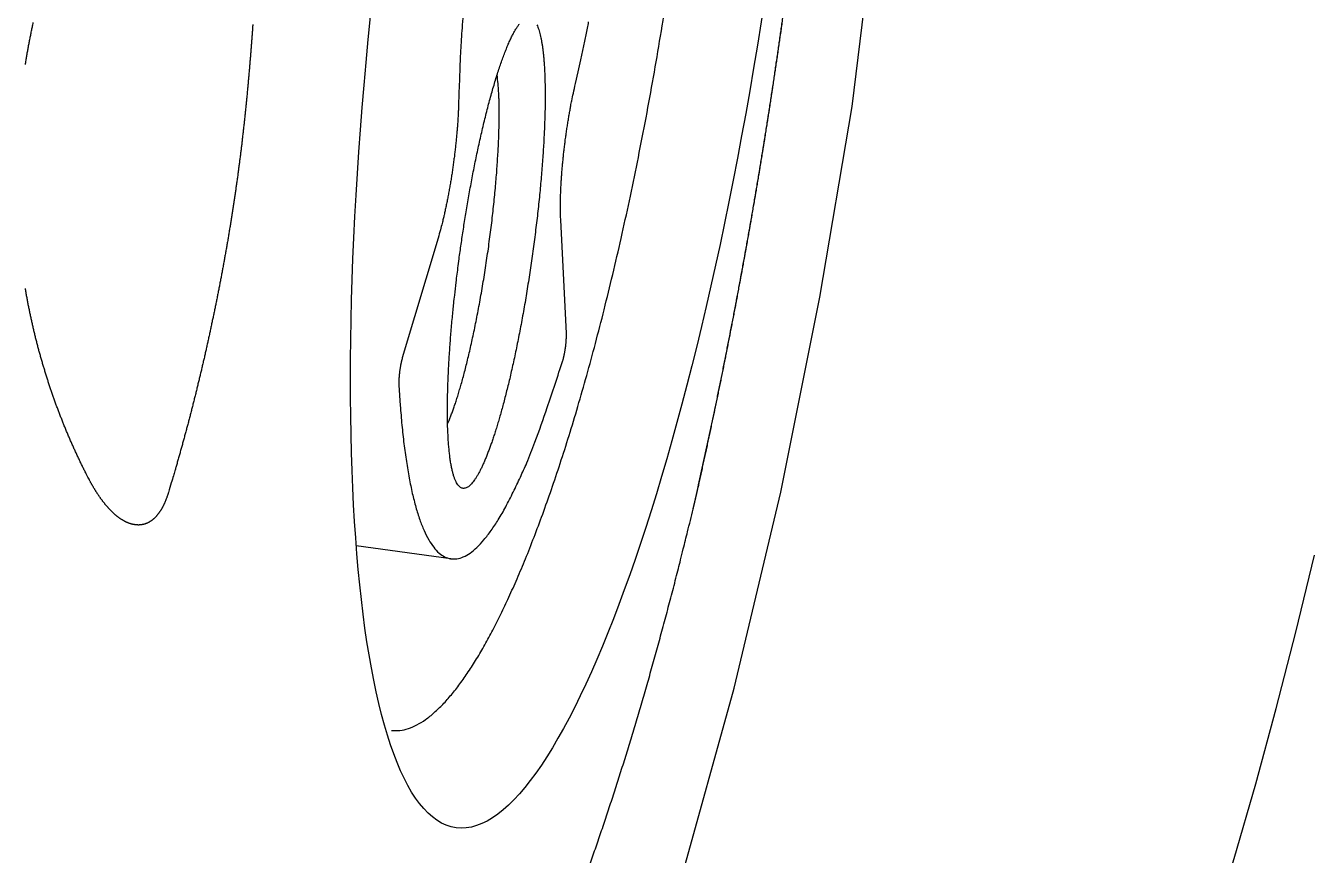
# Model space of a CAD drawing. Extents: x 528 to 612, y 649 to 778.
# Drawn here: x 536.046 to 538.047, y 697.498 to 698.791 of the extents above; entities that cross this region are included whole.
import ezdxf

# ---------------------------------------------------------------- set-up
doc = ezdxf.new("R2010")
doc.units = 0
doc.header["$MEASUREMENT"] = 0
doc.layers.add('1', color=4, linetype='Continuous')
doc.layers.add('204', color=7, linetype='Continuous')

# ---------------------------------------------------------------- blocks, each defined once
blk = doc.blocks.new('*U11')
at = {"layer": '204', "color": 2, "linetype": 'Continuous'}
blk.add_circle((0, 0), 1, dxfattribs=at)
blk = doc.blocks.new('5S55RR1')
at = {"layer": '1', "color": 3, "linetype": 'Continuous'}
for p, q in [((-72.7592, 94.1304), (-72.7592, 94.2793)), ((-72.2664, 94.2177), (-72.4592, 94.2478)), ((-72.3867, 93.9994), (-72.2123, 94.0321))]:
    blk.add_line(p, q, dxfattribs=at)
for points in [[(-72.7097, 94.7083), (-72.7045, 94.7119, -0.001559), (-72.6993, 94.7155, -0.00156), (-72.6941, 94.719, -0.00156), (-72.6888, 94.7225, -0.001558), (-72.6835, 94.726, -0.001557), (-72.6783, 94.7294, -0.001555), (-72.6729, 94.7328, -0.001554), (-72.6676, 94.7362, -0.001552), (-72.6623, 94.7395, -0.00155), (-72.6569, 94.7428, -0.001548), (-72.6515, 94.7461, -0.001548), (-72.6461, 94.7493, -0.001551), (-72.6406, 94.7525, -0.001553), (-72.6351, 94.7557, -0.001556), (-72.6297, 94.7588, -0.001559), (-72.6242, 94.7619, -0.001562), (-72.6186, 94.765, -0.001564), (-72.6131, 94.768, -0.001567), (-72.6075, 94.771, -0.001569), (-72.6019, 94.774, -0.001573), (-72.5963, 94.7769, -0.001573), (-72.5907, 94.7798, -0.00157), (-72.585, 94.7827, -0.001568), (-72.5793, 94.7855, -0.001566), (-72.5736, 94.7883, -0.001563), (-72.5679, 94.791, -0.001561), (-72.5622, 94.7938, -0.001559), (-72.5564, 94.7964, -0.001557), (-72.5506, 94.7991, -0.001555), (-72.5448, 94.8017, -0.001553), (-72.539, 94.8043, -0.001551), (-72.5332, 94.8069, -0.001549), (-72.5273, 94.8094, -0.001547), (-72.5215, 94.8119, -0.001545), (-72.5156, 94.8143, -0.001543), (-72.5097, 94.8167, -0.001541), (-72.5038, 94.8191, -0.001539), (-72.4978, 94.8214, -0.001538), (-72.4919, 94.8237, -0.001536), (-72.4859, 94.826, -0.001534), (-72.4799, 94.8282, -0.001533), (-72.4739, 94.8304, -0.001532), (-72.4679, 94.8326, -0.001531), (-72.4618, 94.8347, -0.00153), (-72.4558, 94.8368, -0.001529), (-72.4497, 94.8388, -0.001528), (-72.4436, 94.8408, -0.001528), (-72.4375, 94.8428, -0.001527), (-72.4314, 94.8448, -0.001527)], [(-72.0852, 94.892, -0.001312), (-72.0786, 94.8918, -0.001292), (-72.0719, 94.8916, -0.001274), (-72.0653, 94.8913, -0.001255), (-72.0587, 94.891, -0.001238), (-72.052, 94.8907, -0.001219), (-72.0454, 94.8903, -0.001202), (-72.0387, 94.8899, -0.001183), (-72.0321, 94.8895, -0.001166), (-72.0254, 94.889, -0.001147), (-72.0188, 94.8885, -0.001131)], [(-72.716, 94.5808), (-72.7175, 94.581, -0.002598), (-72.719, 94.5813, -0.002643), (-72.7205, 94.5815, -0.00267), (-72.722, 94.5818, -0.002674), (-72.7235, 94.5821, -0.002687), (-72.7249, 94.5824, -0.002701), (-72.7264, 94.5828, -0.00271), (-72.7278, 94.5831, -0.002706), (-72.7292, 94.5835, -0.002739), (-72.7306, 94.5838, -0.002811), (-72.732, 94.5842, -0.0029), (-72.7334, 94.5846, -0.003019), (-72.7348, 94.585, -0.003131), (-72.7361, 94.5855, -0.003251), (-72.7375, 94.5859, -0.003369), (-72.7388, 94.5864, -0.003501), (-72.7401, 94.5868, -0.003629), (-72.7414, 94.5873, -0.003766), (-72.7427, 94.5878, -0.003888), (-72.7439, 94.5884, -0.004005), (-72.7451, 94.5889, -0.004123), (-72.7464, 94.5894, -0.004252), (-72.7476, 94.59, -0.004382), (-72.7487, 94.5906, -0.004521), (-72.7499, 94.5912, -0.004661), (-72.751, 94.5918, -0.004811), (-72.7521, 94.5925, -0.004962), (-72.7532, 94.5931, -0.005123), (-72.7543, 94.5938, -0.005285), (-72.7554, 94.5945, -0.005458), (-72.7564, 94.5952, -0.005633), (-72.7574, 94.5959, -0.00582), (-72.7583, 94.5966, -0.006004), (-72.7593, 94.5974, -0.006198), (-72.7602, 94.5982, -0.006397), (-72.7611, 94.599, -0.006614), (-72.762, 94.5998, -0.006794), (-72.7628, 94.6006, -0.006945), (-72.7636, 94.6014, -0.007063), (-72.7644, 94.6023, -0.007142), (-72.7651, 94.6032, -0.007233), (-72.7658, 94.6041, -0.007328), (-72.7665, 94.605, -0.007424), (-72.7671, 94.6059, -0.007514), (-72.7678, 94.6068, -0.007607), (-72.7683, 94.6078, -0.007696), (-72.7689, 94.6087, -0.007785), (-72.7694, 94.6097, -0.00787), (-72.7699, 94.6107, -0.007952), (-72.7704, 94.6117, -0.008033), (-72.7708, 94.6127, -0.008105), (-72.7712, 94.6137, -0.008175), (-72.7715, 94.6148, -0.008239), (-72.7718, 94.6158, -0.008306), (-72.7721, 94.6169, -0.008285), (-72.7724, 94.6179, -0.008169), (-72.7726, 94.619, -0.008048), (-72.7728, 94.6201, -0.007901), (-72.7729, 94.6212, -0.007762), (-72.773, 94.6223, -0.00761), (-72.7731, 94.6234, -0.007463), (-72.7732, 94.6245, -0.007306), (-72.7732, 94.6256, -0.007156), (-72.7731, 94.6267, -0.006998), (-72.7731, 94.6279, -0.006848), (-72.773, 94.629, -0.006693), (-72.7729, 94.6301, -0.006546), (-72.7728, 94.6313, -0.006396), (-72.7726, 94.6324, -0.006256), (-72.7724, 94.6336, -0.006117), (-72.7722, 94.6347, -0.005975), (-72.7719, 94.6359, -0.005816), (-72.7716, 94.637, -0.005659), (-72.7713, 94.6382, -0.005489), (-72.771, 94.6393, -0.005332), (-72.7706, 94.6405, -0.005172), (-72.7702, 94.6416, -0.005023), (-72.7698, 94.6428, -0.004871), (-72.7693, 94.6439, -0.00473), (-72.7689, 94.6451, -0.004587), (-72.7684, 94.6462, -0.004455), (-72.7678, 94.6474, -0.004321), (-72.7673, 94.6486, -0.004198), (-72.7667, 94.6497, -0.004074), (-72.7661, 94.6508, -0.003959), (-72.7655, 94.652, -0.003844), (-72.7649, 94.6531, -0.003738), (-72.7642, 94.6543, -0.003631), (-72.7636, 94.6554, -0.003536), (-72.7629, 94.6566, -0.003441), (-72.7622, 94.6577, -0.003354), (-72.7614, 94.6588, -0.003264), (-72.7607, 94.6599, -0.00318), (-72.7599, 94.6611, -0.003095), (-72.7591, 94.6622, -0.003017), (-72.7583, 94.6633, -0.002936), (-72.7575, 94.6644, -0.002862), (-72.7566, 94.6655, -0.002786), (-72.7558, 94.6666, -0.002716), (-72.7549, 94.6677, -0.002645), (-72.754, 94.6688, -0.002579), (-72.7531, 94.6699, -0.002512), (-72.7522, 94.671, -0.00245), (-72.7513, 94.6721, -0.002386), (-72.7503, 94.6732, -0.002334), (-72.7493, 94.6743, -0.002285), (-72.7484, 94.6754, -0.00224), (-72.7474, 94.6764, -0.002195), (-72.7464, 94.6775, -0.002153), (-72.7453, 94.6786, -0.00211), (-72.7443, 94.6796, -0.00207), (-72.7433, 94.6807, -0.002029), (-72.7422, 94.6817, -0.001991), (-72.7411, 94.6828, -0.001951), (-72.7401, 94.6838, -0.001915), (-72.739, 94.6848, -0.001878), (-72.7379, 94.6859, -0.001843), (-72.7367, 94.6869, -0.001808), (-72.7356, 94.6879, -0.001775), (-72.7345, 94.6889, -0.001742), (-72.7333, 94.69, -0.00171), (-72.7322, 94.691, -0.001678), (-72.731, 94.692, -0.001648), (-72.7298, 94.693, -0.001616), (-72.7286, 94.694, -0.00158), (-72.7274, 94.695, -0.001536), (-72.7262, 94.6959, -0.001517), (-72.725, 94.6969, -0.001513), (-72.7237, 94.6979, -0.00144), (-72.7225, 94.6989, -0.001313), (-72.7213, 94.6998, -0.001424), (-72.72, 94.7008, -0.001678), (-72.7187, 94.7018, -0.00126), (-72.7175, 94.7027, -0.000418), (-72.7164, 94.7036, -0.001801), (-72.7149, 94.7046, -0.003104), (-72.7126, 94.7062, -0.001506), (-72.7097, 94.7083, -0.000793)], [(-71.9753, 94.549, -0.000339), (-71.9821, 94.5485, -0.000351), (-71.9888, 94.5481, -0.000359), (-71.9956, 94.5477, -0.000364), (-72.0023, 94.5473, -0.000369), (-72.009, 94.5469, -0.000375), (-72.0158, 94.5465, -0.00038), (-72.0225, 94.5461, -0.000386), (-72.0293, 94.5458, -0.000392), (-72.036, 94.5454, -0.000398), (-72.0428, 94.5451, -0.000404), (-72.0496, 94.5447, -0.000412), (-72.0563, 94.5444, -0.000419), (-72.0631, 94.5441, -0.000427), (-72.0698, 94.5438, -0.000434), (-72.0766, 94.5435, -0.000442), (-72.0834, 94.5432, -0.000449), (-72.0901, 94.543, -0.000457), (-72.0969, 94.5427, -0.000464), (-72.1037, 94.5425, -0.000472), (-72.1104, 94.5422, -0.000479), (-72.1172, 94.542, -0.000487), (-72.124, 94.5418, -0.000493), (-72.1307, 94.5416, -0.000501), (-72.1375, 94.5415, -0.000508), (-72.1443, 94.5413, -0.000516), (-72.1511, 94.5412, -0.000522), (-72.1579, 94.541, -0.00053), (-72.1647, 94.5409, -0.000536), (-72.1714, 94.5408, -0.000544), (-72.1782, 94.5407, -0.00055), (-72.185, 94.5407, -0.000558), (-72.1918, 94.5406, -0.000564), (-72.1986, 94.5406, -0.000571), (-72.2054, 94.5406, -0.000578), (-72.2122, 94.5405, -0.000585), (-72.219, 94.5406, -0.000588), (-72.2259, 94.5406, -0.000585), (-72.2327, 94.5406, -0.000582), (-72.2395, 94.5407, -0.000578), (-72.2463, 94.5407, -0.000574), (-72.2531, 94.5408, -0.00057), (-72.26, 94.5409, -0.000567), (-72.2668, 94.5411, -0.000563), (-72.2736, 94.5412, -0.00056), (-72.2805, 94.5413, -0.000556), (-72.2873, 94.5415, -0.000553), (-72.2942, 94.5417, -0.00055), (-72.301, 94.5419, -0.000546), (-72.3078, 94.5421, -0.000543), (-72.3147, 94.5423, -0.00054), (-72.3215, 94.5426, -0.000536), (-72.3284, 94.5428, -0.000533), (-72.3352, 94.5431, -0.000529), (-72.3421, 94.5434, -0.000527), (-72.349, 94.5437, -0.000524), (-72.3558, 94.544, -0.000523), (-72.3627, 94.5443, -0.000521), (-72.3695, 94.5446, -0.00052), (-72.3764, 94.545, -0.000518), (-72.3833, 94.5454, -0.000517), (-72.3901, 94.5458, -0.000515), (-72.397, 94.5462, -0.000514), (-72.4038, 94.5466, -0.000512), (-72.4107, 94.547, -0.000511), (-72.4176, 94.5474, -0.00051), (-72.4244, 94.5479, -0.000509), (-72.4313, 94.5484, -0.000508), (-72.4381, 94.5489, -0.000506), (-72.445, 94.5494, -0.000505), (-72.4518, 94.5499, -0.000504), (-72.4587, 94.5504, -0.000503), (-72.4655, 94.5509, -0.000502), (-72.4724, 94.5515, -0.000503), (-72.4792, 94.5521, -0.000504), (-72.4861, 94.5526, -0.000506), (-72.4929, 94.5532, -0.000508), (-72.4998, 94.5538, -0.00051), (-72.5066, 94.5545, -0.000512), (-72.5134, 94.5551, -0.000514), (-72.5202, 94.5557, -0.000516), (-72.5271, 94.5564, -0.000519), (-72.5339, 94.5571, -0.000521), (-72.5407, 94.5578, -0.000523), (-72.5475, 94.5585, -0.000526), (-72.5543, 94.5592, -0.000528), (-72.5611, 94.5599, -0.000531), (-72.5679, 94.5607, -0.000533), (-72.5747, 94.5615, -0.000536), (-72.5815, 94.5622, -0.000539), (-72.5883, 94.563, -0.000541), (-72.595, 94.5638, -0.000543), (-72.6018, 94.5646, -0.000544), (-72.6086, 94.5655, -0.000545), (-72.6153, 94.5663, -0.000544), (-72.6221, 94.5672, -0.00054), (-72.6288, 94.5681, -0.000545), (-72.6356, 94.569, -0.000556), (-72.6423, 94.5699, -0.00054), (-72.649, 94.5708, -0.000504), (-72.6557, 94.5717, -0.000556), (-72.6625, 94.5727, -0.000662), (-72.6694, 94.5737, -0.000503), (-72.6759, 94.5746, -0.000174), (-72.6817, 94.5755, -0.000708), (-72.6893, 94.5766, -0.001216), (-72.7008, 94.5784, -0.000595), (-72.716, 94.5808, -0.000316)], [(-72.5017, 94.2474), (-72.533, 94.241, 0.005021), (-72.5629, 94.2343, 0.005351), (-72.5913, 94.2272, 0.005968), (-72.6182, 94.2197, 0.007088), (-72.6432, 94.2119, 0.00844), (-72.6662, 94.2038, 0.010095), (-72.687, 94.1954, 0.012359), (-72.7054, 94.1868, 0.01547), (-72.7213, 94.1778, 0.019916), (-72.7346, 94.1687, 0.026116), (-72.7451, 94.1594, 0.035293), (-72.7528, 94.15, 0.047662), (-72.7575, 94.1405, 0.063257), (-72.7592, 94.1309, 0.075768), (-72.7579, 94.1212, 0.076656), (-72.7536, 94.1117, 0.065194), (-72.7463, 94.1021, 0.049959), (-72.7361, 94.0927, 0.037538), (-72.7228, 94.0834, 0.026966), (-72.7071, 94.0743, 0.019571), (-72.6888, 94.0654, 0.016547), (-72.6675, 94.0567, 0.015012), (-72.643, 94.0482, 0.009447), (-72.6185, 94.0403, 0.003634), (-72.5951, 94.0333, 0.009999), (-72.5614, 94.0252, 0.012892), (-72.5053, 94.0136, 0.005392), (-72.4293, 93.9992, 0.002717)], [(-72.4592, 94.2478), (-72.4603, 94.2479, 0.00378), (-72.4614, 94.2481, 0.003316), (-72.4627, 94.2482, 0.003044), (-72.4639, 94.2484, 0.002984), (-72.4653, 94.2485, 0.002865), (-72.4667, 94.2486, 0.002755), (-72.4681, 94.2487, 0.002647), (-72.4696, 94.2488, 0.002584), (-72.4712, 94.2489, 0.002513), (-72.4728, 94.249, 0.002469), (-72.4744, 94.249, 0.002423), (-72.476, 94.2491, 0.0024), (-72.4777, 94.2491, 0.002381), (-72.4793, 94.2491, 0.00238), (-72.481, 94.2491, 0.00238), (-72.4827, 94.2491, 0.002384), (-72.4843, 94.249, 0.002427), (-72.4859, 94.249, 0.002502), (-72.4875, 94.2489, 0.002502), (-72.4891, 94.2488, 0.002422), (-72.4906, 94.2487, 0.0027), (-72.4921, 94.2486, 0.003249), (-72.4936, 94.2485, 0.002711), (-72.4949, 94.2484, 0.001231), (-72.4961, 94.2483, 0.003812), (-72.4974, 94.2481, 0.007218), (-72.4993, 94.2478, 0.004235), (-72.5017, 94.2474, 0.002507)], [(-71.9167, 94.2262, 0.001623), (-71.9367, 94.225, 0.000645), (-71.9547, 94.2238, 0.002277), (-71.9767, 94.222, 0.004099), (-72.009, 94.2189, 0.002179), (-72.0505, 94.2148, 0.001213)], [(-72.0505, 94.2148), (-72.0566, 94.2141, -0.002618), (-72.063, 94.2135, -0.002399), (-72.0695, 94.2129, -0.002265), (-72.0763, 94.2123, -0.002241), (-72.0833, 94.2118, -0.002186), (-72.0905, 94.2114, -0.002132), (-72.0979, 94.211, -0.002078), (-72.1055, 94.2106, -0.002048), (-72.1132, 94.2103, -0.002014), (-72.121, 94.2101, -0.001994), (-72.1289, 94.2099, -0.001972), (-72.1369, 94.2098, -0.001962), (-72.1449, 94.2098, -0.001956), (-72.153, 94.2098, -0.00196), (-72.1611, 94.2098, -0.001962), (-72.1691, 94.21, -0.001964), (-72.1771, 94.2102, -0.001997), (-72.185, 94.2105, -0.002055), (-72.1928, 94.2108, -0.002041), (-72.2005, 94.2112, -0.001957), (-72.208, 94.2116, -0.002176), (-72.2154, 94.2121, -0.002613), (-72.2228, 94.2127, -0.002124), (-72.2296, 94.2132, -0.000898), (-72.2356, 94.2138, -0.002985), (-72.2429, 94.2146, -0.005506), (-72.2532, 94.2159, -0.003061), (-72.2664, 94.2177, -0.00175)], [(-73.0371, 94.1861), (-73.0351, 94.1731, 0.050618), (-73.0303, 94.1604, 0.048388), (-73.0229, 94.148, 0.041226), (-73.0129, 94.1358, 0.032888), (-73.0004, 94.1239, 0.02632), (-72.9858, 94.1123, 0.02131), (-72.9691, 94.1011, 0.017392), (-72.9506, 94.0902, 0.014334), (-72.9302, 94.0797, 0.011977), (-72.9083, 94.0696, 0.010123), (-72.885, 94.06, 0.008713), (-72.8604, 94.0506, 0.007466), (-72.8343, 94.0416, 0.006727), (-72.8064, 94.0328, 0.006149), (-72.7761, 94.0239, 0.00551), (-72.7435, 94.0151, 0.005219), (-72.7084, 94.0065, 0.00487), (-72.671, 93.998, 0.004561), (-72.6311, 93.9897, 0.004249), (-72.5889, 93.9816, 0.004038), (-72.5441, 93.9738, 0.003806), (-72.4971, 93.9663, 0.003635), (-72.4476, 93.9592, 0.003451), (-72.396, 93.9524, 0.003321), (-72.3421, 93.9461, 0.003179), (-72.2862, 93.9402, 0.00308), (-72.2283, 93.9348, 0.002972), (-72.1687, 93.93, 0.002898), (-72.1074, 93.9258, 0.002819), (-72.0447, 93.9221, 0.002766), (-71.9807, 93.9191, 0.002712), (-71.9158, 93.9168, 0.002679), (-71.8501, 93.9151, 0.002648)], [(-72.3052, 94.1808), (-72.2941, 94.1809, -0.00124), (-72.2827, 94.1809, -0.00117), (-72.2711, 94.1808, -0.001153), (-72.2593, 94.1807, -0.001199), (-72.2473, 94.1805, -0.001224), (-72.2352, 94.1803, -0.001247), (-72.2229, 94.1799, -0.001268), (-72.2105, 94.1796, -0.001304), (-72.198, 94.1791, -0.001334), (-72.1854, 94.1786, -0.001377), (-72.1727, 94.178, -0.001413), (-72.1601, 94.1774, -0.001459), (-72.1473, 94.1766, -0.001513), (-72.1347, 94.1758, -0.001589), (-72.122, 94.1749, -0.00167), (-72.1095, 94.1739, -0.001772), (-72.097, 94.1728, -0.001859), (-72.0847, 94.1717, -0.001946), (-72.0726, 94.1705, -0.002044), (-72.0606, 94.1692, -0.002162), (-72.0489, 94.1678, -0.002292), (-72.0375, 94.1663, -0.00244), (-72.0264, 94.1648, -0.00261), (-72.0156, 94.1631, -0.002804), (-72.0052, 94.1615, -0.003027), (-71.9952, 94.1597, -0.003273), (-71.9856, 94.1579, -0.003588), (-71.9765, 94.156, -0.003978), (-71.9678, 94.1541, -0.004495), (-71.9597, 94.1521, -0.005169), (-71.9521, 94.1501, -0.005927), (-71.945, 94.148, -0.006707), (-71.9386, 94.1459, -0.007754), (-71.9327, 94.1438, -0.009033), (-71.9275, 94.1416, -0.010744), (-71.9228, 94.1394, -0.01282), (-71.9187, 94.1372, -0.0157)], [(-71.9162, 94.1099, -0.019885), (-71.9194, 94.108, -0.015904), (-71.9229, 94.1062, -0.012928), (-71.9268, 94.1044, -0.010754), (-71.9311, 94.1027, -0.009093), (-71.9356, 94.101, -0.007628), (-71.9404, 94.0994, -0.006453), (-71.9453, 94.0978, -0.005819), (-71.9506, 94.0963, -0.005168), (-71.9563, 94.0948, -0.004569), (-71.9624, 94.0933, -0.004289), (-71.9689, 94.0918, -0.003957), (-71.9758, 94.0903, -0.003678), (-71.9832, 94.0889, -0.003403), (-71.9911, 94.0874, -0.0032), (-71.9994, 94.086, -0.002988), (-72.0081, 94.0846, -0.002825), (-72.0174, 94.0832, -0.002656), (-72.027, 94.0819, -0.002528), (-72.0372, 94.0806, -0.002393), (-72.0477, 94.0793, -0.00229), (-72.0587, 94.0781, -0.002181), (-72.0702, 94.077, -0.002099), (-72.082, 94.0759, -0.002012), (-72.0943, 94.0748, -0.001947), (-72.1069, 94.0739, -0.001877), (-72.1199, 94.073, -0.001825), (-72.1332, 94.0721, -0.001769), (-72.1468, 94.0714, -0.001728), (-72.1607, 94.0707, -0.001686), (-72.1748, 94.0701, -0.001655), (-72.1892, 94.0696, -0.001623), (-72.2038, 94.0692, -0.001599), (-72.2185, 94.0689, -0.001578), (-72.2333, 94.0687, -0.001565), (-72.2482, 94.0685, -0.001538), (-72.2632, 94.0685, -0.001497), (-72.2781, 94.0685, -0.001483), (-72.293, 94.0686, -0.001488), (-72.3078, 94.0689, -0.001496), (-72.3224, 94.0692, -0.001503), (-72.3369, 94.0695, -0.00152), (-72.3512, 94.07, -0.001535), (-72.3653, 94.0706, -0.001554), (-72.3792, 94.0712, -0.001565), (-72.3929, 94.0719, -0.001585), (-72.4063, 94.0727, -0.001605), (-72.4194, 94.0735, -0.001636), (-72.4323, 94.0744, -0.001658), (-72.4447, 94.0754, -0.001708), (-72.4569, 94.0765, -0.001772), (-72.4686, 94.0775, -0.001841), (-72.48, 94.0787, -0.001889), (-72.4909, 94.0799, -0.001958), (-72.5015, 94.0811, -0.002019), (-72.5116, 94.0824, -0.002105), (-72.5213, 94.0836, -0.002181), (-72.5306, 94.085, -0.002284), (-72.5395, 94.0863, -0.002375), (-72.5479, 94.0877, -0.002505), (-72.556, 94.0891, -0.002631), (-72.5636, 94.0905, -0.002773), (-72.5708, 94.0919, -0.00287), (-72.5776, 94.0933, -0.003154), (-72.5842, 94.0948, -0.003453), (-72.5906, 94.0963, -0.003717), (-72.5968, 94.0979, -0.004222), (-72.6028, 94.0995, -0.004796), (-72.6085, 94.1012, -0.005416), (-72.6139, 94.1029, -0.006171), (-72.6191, 94.1047, -0.007162), (-72.6238, 94.1066, -0.008386), (-72.6283, 94.1085, -0.009935), (-72.6323, 94.1104, -0.011949), (-72.6359, 94.1124, -0.014601), (-72.6391, 94.1144, -0.018146), (-72.6419, 94.1165, -0.022805), (-72.6441, 94.1186, -0.029379), (-72.6459, 94.1208, -0.038264), (-72.6471, 94.123, -0.049136), (-72.6477, 94.1252, -0.059485), (-72.6478, 94.1274, -0.065173), (-72.6473, 94.1296, -0.062844), (-72.6462, 94.1319, -0.05349), (-72.6444, 94.1341, -0.04289), (-72.6421, 94.1364, -0.032969), (-72.6391, 94.1387, -0.025713), (-72.6355, 94.1409, -0.020144), (-72.6313, 94.1431, -0.016223), (-72.6265, 94.1453, -0.013172), (-72.6211, 94.1474, -0.011006), (-72.6151, 94.1495, -0.009138), (-72.6085, 94.1516, -0.007647), (-72.6014, 94.1536, -0.006511), (-72.5937, 94.1555, -0.005674), (-72.5856, 94.1574, -0.005), (-72.577, 94.1593, -0.004483), (-72.5679, 94.161, -0.004031), (-72.5584, 94.1628, -0.003655), (-72.5485, 94.1644, -0.003332), (-72.5382, 94.1659, -0.00306), (-72.5276, 94.1674, -0.002823), (-72.5168, 94.1688, -0.002614), (-72.5056, 94.1701, -0.002442), (-72.4942, 94.1714, -0.002297), (-72.4826, 94.1725, -0.002144), (-72.4709, 94.1736, -0.001971), (-72.459, 94.1746, -0.001855), (-72.447, 94.1755, -0.001765), (-72.4349, 94.1763, -0.001644), (-72.4229, 94.1771, -0.001494), (-72.4109, 94.1778, -0.001556), (-72.3987, 94.1784, -0.001728), (-72.3863, 94.1789, -0.001324), (-72.3747, 94.1794, -0.000566), (-72.3642, 94.1797, -0.001686), (-72.351, 94.1801, -0.002739), (-72.3311, 94.1805, -0.001378), (-72.3052, 94.1808, -0.000758)], [(-72.5516, 94.1639), (-72.5458, 94.1623, 0.005107), (-72.5398, 94.1608, 0.004727), (-72.5336, 94.1594, 0.004401), (-72.527, 94.158, 0.003883), (-72.52, 94.1566, 0.003461), (-72.5125, 94.1552, 0.003316), (-72.5045, 94.1538, 0.003106), (-72.496, 94.1525, 0.002926), (-72.487, 94.1512, 0.002744), (-72.4774, 94.1499, 0.002619), (-72.4674, 94.1486, 0.002479), (-72.4569, 94.1474, 0.002378), (-72.4459, 94.1462, 0.002268), (-72.4344, 94.1451, 0.00219), (-72.4224, 94.1441, 0.002104), (-72.41, 94.1431, 0.002044), (-72.3972, 94.1421, 0.001978), (-72.384, 94.1413, 0.001934), (-72.3704, 94.1405, 0.001885), (-72.3565, 94.1399, 0.001854), (-72.3423, 94.1393, 0.00182), (-72.3279, 94.1388, 0.0018), (-72.3133, 94.1384, 0.00178), (-72.2985, 94.1381, 0.001772), (-72.2836, 94.1379, 0.001765), (-72.2687, 94.1378, 0.001767), (-72.2537, 94.1379, 0.001774), (-72.2388, 94.138, 0.001787), (-72.224, 94.1382, 0.001807), (-72.2094, 94.1386, 0.001831), (-72.195, 94.139, 0.001866), (-72.1808, 94.1396, 0.001902), (-72.1669, 94.1402, 0.001954), (-72.1534, 94.1409, 0.002008), (-72.1402, 94.1418, 0.002076), (-72.1274, 94.1427, 0.002135), (-72.1151, 94.1436, 0.002242), (-72.1033, 94.1447, 0.002368), (-72.0919, 94.1458, 0.002443), (-72.081, 94.147, 0.002424), (-72.0707, 94.1482, 0.002767), (-72.0609, 94.1495, 0.003408), (-72.0515, 94.1509, 0.002944), (-72.0429, 94.1522, 0.001382), (-72.0355, 94.1534, 0.004249), (-72.0271, 94.155, 0.008398), (-72.0157, 94.1575, 0.005166), (-72.0017, 94.1609, 0.003156)], [(-72.2123, 94.0321), (-72.2073, 94.033, -0.003838), (-72.202, 94.0339, -0.003411), (-72.1964, 94.0347, -0.003127), (-72.1906, 94.0355, -0.003011), (-72.1845, 94.0363, -0.002857), (-72.1782, 94.037, -0.002716), (-72.1715, 94.0377, -0.002581), (-72.1647, 94.0384, -0.002483), (-72.1577, 94.039, -0.002383), (-72.1504, 94.0395, -0.002306), (-72.143, 94.04, -0.002228), (-72.1354, 94.0404, -0.002169), (-72.1277, 94.0408, -0.002113), (-72.1198, 94.0411, -0.002073), (-72.1119, 94.0414, -0.002029), (-72.1039, 94.0416, -0.001989), (-72.0959, 94.0417, -0.001979), (-72.0879, 94.0418, -0.001994), (-72.0798, 94.0418, -0.001936), (-72.0718, 94.0417, -0.001819), (-72.064, 94.0416, -0.00198), (-72.0561, 94.0414, -0.002322), (-72.0482, 94.0411, -0.001838), (-72.0408, 94.0408, -0.000766), (-72.0342, 94.0406, -0.002511), (-72.0261, 94.0401, -0.004431), (-72.0142, 94.0392, -0.002362), (-71.9989, 94.038, -0.001322)], [(-71.9989, 94.038), (-71.9802, 94.0363, 0.001934), (-71.961, 94.0347, 0.001825), (-71.9413, 94.0333, 0.001755), (-71.9212, 94.0319, 0.001742), (-71.9006, 94.0306, 0.001713)], [(-72.4293, 93.9992), (-72.4282, 93.999, 0.003906), (-72.4271, 93.9989, 0.003416), (-72.4259, 93.9987, 0.003127), (-72.4246, 93.9986, 0.003057), (-72.4233, 93.9985, 0.002928), (-72.4219, 93.9983, 0.002808), (-72.4205, 93.9982, 0.002691), (-72.419, 93.9981, 0.002621), (-72.4175, 93.998, 0.002544), (-72.4159, 93.9979, 0.002493), (-72.4143, 93.9979, 0.002442), (-72.4126, 93.9978, 0.002413), (-72.411, 93.9978, 0.002389), (-72.4093, 93.9978, 0.002383), (-72.4077, 93.9978, 0.002377), (-72.406, 93.9978, 0.002377), (-72.4043, 93.9978, 0.002415), (-72.4027, 93.9979, 0.002484), (-72.4011, 93.998, 0.002478), (-72.3995, 93.998, 0.002394), (-72.398, 93.9981, 0.002662), (-72.3965, 93.9982, 0.003195), (-72.395, 93.9984, 0.002658), (-72.3937, 93.9985, 0.001206), (-72.3925, 93.9986, 0.003727), (-72.3911, 93.9988, 0.00702), (-72.3892, 93.999, 0.004098), (-72.3867, 93.9994, 0.002419)]]:
    blk.add_lwpolyline(points, format="xyb", dxfattribs=at)
at = {"layer": '1', "color": 2, "linetype": 'Continuous'}
for points in [[(-73.1996, 93.8508, 0.000849), (-73.1866, 93.8482, 0.000836), (-73.1735, 93.8455, 0.000824), (-73.1604, 93.8429, 0.000812), (-73.1471, 93.8403, 0.0008), (-73.1338, 93.8377, 0.000789), (-73.1204, 93.8352, 0.000778), (-73.1068, 93.8327, 0.000767), (-73.0932, 93.8302, 0.000757), (-73.0795, 93.8277, 0.000747), (-73.0658, 93.8253, 0.000737), (-73.0519, 93.8229, 0.000727), (-73.0379, 93.8205, 0.000717), (-73.0239, 93.8182, 0.000708), (-73.0098, 93.8158, 0.000699), (-72.9956, 93.8136, 0.000691), (-72.9813, 93.8113, 0.000682), (-72.9669, 93.809, 0.000674), (-72.9525, 93.8068, 0.000666), (-72.9379, 93.8046, 0.000658), (-72.9233, 93.8025, 0.00065), (-72.9086, 93.8003, 0.000643), (-72.8939, 93.7982, 0.000636), (-72.879, 93.7962, 0.00063), (-72.8641, 93.7941, 0.000621), (-72.8491, 93.7921, 0.000611), (-72.834, 93.7901, 0.000609), (-72.8189, 93.7881, 0.000615), (-72.8036, 93.7862, 0.000591), (-72.7883, 93.7843, 0.000547), (-72.7731, 93.7824, 0.000598), (-72.7575, 93.7805, 0.000704), (-72.7415, 93.7786, 0.000529), (-72.7264, 93.7769, 0.000182), (-72.7127, 93.7753, 0.000737), (-72.695, 93.7734, 0.001244), (-72.6675, 93.7704, 0.0006), (-72.6314, 93.7666, 0.000316)], [(-72.5943, 93.7632), (-72.5897, 93.7628, 0.000127), (-72.5852, 93.7624, 0.000125), (-72.5806, 93.7621, 0.000126), (-72.576, 93.7617, 0.00013), (-72.5715, 93.7613, 0.000132), (-72.5669, 93.7609, 0.000131), (-72.5623, 93.7606, 0.00013), (-72.5578, 93.7602, 0.00013), (-72.5532, 93.7598, 0.00013), (-72.5486, 93.7595, 0.00013), (-72.544, 93.7591, 0.00013), (-72.5395, 93.7588, 0.00013), (-72.5349, 93.7584, 0.00013), (-72.5303, 93.758, 0.00013), (-72.5257, 93.7577, 0.000129), (-72.5211, 93.7573, 0.000129), (-72.5165, 93.757, 0.000129), (-72.5119, 93.7566, 0.000129), (-72.5073, 93.7563, 0.000129), (-72.5027, 93.756, 0.000129), (-72.4981, 93.7556, 0.000129), (-72.4935, 93.7553, 0.000128), (-72.4889, 93.755, 0.000128), (-72.4843, 93.7546, 0.000128), (-72.4797, 93.7543, 0.000128), (-72.4751, 93.754, 0.000128), (-72.4705, 93.7536, 0.000128), (-72.4659, 93.7533, 0.000128), (-72.4612, 93.753, 0.000128), (-72.4566, 93.7527, 0.000128), (-72.452, 93.7524, 0.000128), (-72.4474, 93.752, 0.000128), (-72.4428, 93.7517, 0.000128), (-72.4381, 93.7514, 0.000128), (-72.4335, 93.7511, 0.000128), (-72.4289, 93.7508, 0.000128), (-72.4242, 93.7505, 0.000128), (-72.4196, 93.7502, 0.000128), (-72.415, 93.7499, 0.000128), (-72.4103, 93.7496, 0.000128), (-72.4057, 93.7493, 0.000128), (-72.4011, 93.749, 0.000128), (-72.3964, 93.7487, 0.000128), (-72.3918, 93.7485, 0.000128), (-72.3871, 93.7482, 0.000128), (-72.3825, 93.7479, 0.000129), (-72.3778, 93.7476, 0.000129), (-72.3732, 93.7473, 0.000128), (-72.3685, 93.7471, 0.000128), (-72.3639, 93.7468, 0.000128), (-72.3592, 93.7465, 0.000128), (-72.3546, 93.7462, 0.000128), (-72.3499, 93.746, 0.000128), (-72.3453, 93.7457, 0.000128), (-72.3406, 93.7455, 0.000128), (-72.336, 93.7452, 0.000128), (-72.3313, 93.7449, 0.000128), (-72.3266, 93.7447, 0.000128), (-72.322, 93.7444, 0.000128), (-72.3173, 93.7442, 0.000128), (-72.3127, 93.7439, 0.000128), (-72.308, 93.7437, 0.000128), (-72.3033, 93.7435, 0.000128), (-72.2987, 93.7432, 0.000128), (-72.294, 93.743, 0.000128), (-72.2893, 93.7427, 0.000128), (-72.2846, 93.7425, 0.000128), (-72.28, 93.7423, 0.000128), (-72.2753, 93.7421, 0.000128), (-72.2706, 93.7418, 0.000128), (-72.266, 93.7416, 0.000128), (-72.2613, 93.7414, 0.000128), (-72.2566, 93.7412, 0.000128), (-72.2519, 93.7409, 0.000128), (-72.2472, 93.7407, 0.000128), (-72.2426, 93.7405, 0.000128), (-72.2379, 93.7403, 0.000128), (-72.2332, 93.7401, 0.000128), (-72.2285, 93.7399, 0.000128), (-72.2238, 93.7397, 0.000128), (-72.2192, 93.7395, 0.000127), (-72.2145, 93.7393, 0.000127), (-72.2098, 93.7391, 0.000127), (-72.2051, 93.7389, 0.000127), (-72.2004, 93.7387, 0.000127), (-72.1958, 93.7385, 0.000127), (-72.1911, 93.7384, 0.000127), (-72.1864, 93.7382, 0.000127), (-72.1817, 93.738, 0.000127), (-72.177, 93.7378, 0.000127), (-72.1723, 93.7376, 0.000127), (-72.1677, 93.7375, 0.000127), (-72.163, 93.7373, 0.000127), (-72.1583, 93.7371, 0.000127), (-72.1536, 93.737, 0.000127), (-72.1489, 93.7368, 0.000127), (-72.1442, 93.7366, 0.000126), (-72.1395, 93.7365, 0.000126), (-72.1349, 93.7363, 0.000126), (-72.1302, 93.7362, 0.000126), (-72.1255, 93.736, 0.000126), (-72.1208, 93.7359, 0.000126), (-72.1161, 93.7357, 0.000126), (-72.1114, 93.7356, 0.000125), (-72.1068, 93.7354, 0.000125), (-72.1021, 93.7353, 0.000125), (-72.0974, 93.7351, 0.000125), (-72.0927, 93.735, 0.000125), (-72.088, 93.7349, 0.000125), (-72.0833, 93.7348, 0.000125), (-72.0787, 93.7346, 0.000124), (-72.074, 93.7345, 0.000124), (-72.0693, 93.7344, 0.000124), (-72.0646, 93.7343, 0.000124), (-72.0599, 93.7341, 0.000124), (-72.0552, 93.734, 0.000124), (-72.0506, 93.7339, 0.000124), (-72.0459, 93.7338, 0.000124), (-72.0412, 93.7337, 0.000124), (-72.0365, 93.7336, 0.000124), (-72.0318, 93.7335, 0.000124), (-72.0272, 93.7334, 0.000124), (-72.0225, 93.7333, 0.000124), (-72.0178, 93.7332, 0.000125), (-72.0131, 93.7331, 0.000125), (-72.0085, 93.733, 0.000125), (-72.0038, 93.7329, 0.000125), (-71.9991, 93.7328, 0.000125), (-71.9944, 93.7327, 0.000125), (-71.9898, 93.7326, 0.000125), (-71.9851, 93.7326, 0.000125), (-71.9804, 93.7325, 0.000125), (-71.9758, 93.7324, 0.000125), (-71.9711, 93.7323, 0.000125), (-71.9664, 93.7323, 0.000125), (-71.9617, 93.7322, 0.000126), (-71.9571, 93.7321, 0.000126), (-71.9524, 93.7321, 0.000126), (-71.9477, 93.732, 0.000127), (-71.9431, 93.7319, 0.000127), (-71.9384, 93.7319, 0.000127), (-71.9338, 93.7318, 0.000127), (-71.9291, 93.7318, 0.000128), (-71.9244, 93.7317, 0.000128), (-71.9198, 93.7317, 0.000128), (-71.9151, 93.7316, 0.000129), (-71.9105, 93.7316, 0.000129), (-71.9058, 93.7315, 0.000129), (-71.9012, 93.7315, 0.000129), (-71.8965, 93.7315, 0.00013), (-71.8919, 93.7314, 0.00013), (-71.8872, 93.7314, 0.00013), (-71.8826, 93.7314, 0.000131), (-71.8779, 93.7313, 0.000131), (-71.8733, 93.7313, 0.000132), (-71.8686, 93.7313, 0.000132), (-71.864, 93.7313, 0.000133), (-71.8594, 93.7313, 0.000133)], [(-72.5927, 93.7633), (-72.5831, 93.7625, 0.000278), (-72.5734, 93.7617, 0.000278), (-72.5637, 93.7609, 0.000277), (-72.554, 93.7601, 0.000277), (-72.5443, 93.7593, 0.000276), (-72.5346, 93.7586, 0.000276), (-72.5249, 93.7578, 0.000275), (-72.5152, 93.7571, 0.000275), (-72.5054, 93.7563, 0.000274), (-72.4957, 93.7556, 0.000273), (-72.4859, 93.7549, 0.000273), (-72.4762, 93.7542, 0.000273), (-72.4664, 93.7535, 0.000273), (-72.4566, 93.7528, 0.000273), (-72.4468, 93.7522, 0.000273), (-72.437, 93.7515, 0.000273), (-72.4272, 93.7509, 0.000273), (-72.4174, 93.7502, 0.000273), (-72.4076, 93.7496, 0.000273), (-72.3978, 93.749, 0.000273), (-72.388, 93.7484, 0.000273), (-72.3781, 93.7478, 0.000273), (-72.3683, 93.7472, 0.000273), (-72.3584, 93.7466, 0.000273), (-72.3486, 93.7461, 0.000273), (-72.3387, 93.7455, 0.000273), (-72.3288, 93.745, 0.000272), (-72.319, 93.7444, 0.000272), (-72.3091, 93.7439, 0.000272), (-72.2992, 93.7434, 0.000272), (-72.2893, 93.7429, 0.000272), (-72.2794, 93.7424, 0.000272), (-72.2696, 93.7419, 0.000272), (-72.2597, 93.7415, 0.000272), (-72.2498, 93.741, 0.000271), (-72.2399, 93.7406, 0.000271), (-72.23, 93.7401, 0.000271), (-72.22, 93.7397, 0.000271), (-72.2101, 93.7393, 0.00027), (-72.2002, 93.7389, 0.00027), (-72.1903, 93.7385, 0.00027), (-72.1804, 93.7381, 0.00027), (-72.1705, 93.7377, 0.00027), (-72.1605, 93.7374, 0.00027), (-72.1506, 93.737, 0.000269), (-72.1407, 93.7367, 0.000269), (-72.1308, 93.7363, 0.000268), (-72.1208, 93.736, 0.000267), (-72.1109, 93.7357, 0.000267), (-72.101, 93.7354, 0.000266), (-72.0911, 93.7351, 0.000266), (-72.0811, 93.7348, 0.000265), (-72.0712, 93.7346, 0.000265), (-72.0613, 93.7343, 0.000264), (-72.0513, 93.7341, 0.000264), (-72.0414, 93.7338, 0.000264), (-72.0315, 93.7336, 0.000264), (-72.0216, 93.7334, 0.000264), (-72.0116, 93.7332, 0.000265), (-72.0017, 93.733, 0.000265), (-71.9918, 93.7328, 0.000266), (-71.9819, 93.7327, 0.000266), (-71.972, 93.7325, 0.000267), (-71.9621, 93.7323, 0.000268), (-71.9522, 93.7322, 0.000268), (-71.9423, 93.7321, 0.000269), (-71.9324, 93.732, 0.00027), (-71.9226, 93.7319, 0.000272), (-71.9127, 93.7318, 0.000273), (-71.9029, 93.7317, 0.000275), (-71.893, 93.7316, 0.000277), (-71.8832, 93.7315, 0.000278), (-71.8734, 93.7315, 0.00028), (-71.8636, 93.7314, 0.000282), (-71.8538, 93.7314, 0.000283)], [(-72.6315, 93.7666), (-72.6305, 93.7666, 0.000103), (-72.6296, 93.7665, 0.000103), (-72.6287, 93.7664, 0.000103), (-72.6277, 93.7663, 0.000105), (-72.6268, 93.7662, 0.000106), (-72.6259, 93.7661, 0.000107), (-72.625, 93.766, 0.000107), (-72.624, 93.7659, 0.000109), (-72.6231, 93.7658, 0.000109), (-72.6222, 93.7657, 0.00011), (-72.6212, 93.7656, 0.000111), (-72.6203, 93.7655, 0.000112), (-72.6194, 93.7655, 0.000113), (-72.6184, 93.7654, 0.000114), (-72.6175, 93.7653, 0.000115), (-72.6166, 93.7652, 0.000116), (-72.6157, 93.7651, 0.000117), (-72.6147, 93.765, 0.000118), (-72.6138, 93.7649, 0.000119), (-72.6129, 93.7648, 0.00012), (-72.6119, 93.7648, 0.000121), (-72.611, 93.7647, 0.000122), (-72.6101, 93.7646, 0.000123), (-72.6091, 93.7645, 0.000124), (-72.6082, 93.7644, 0.000124), (-72.6073, 93.7643, 0.000125), (-72.6064, 93.7642, 0.000127), (-72.6054, 93.7642, 0.00013), (-72.6045, 93.7641, 0.000127), (-72.6036, 93.764, 0.00012), (-72.6026, 93.7639, 0.000133), (-72.6017, 93.7638, 0.000161), (-72.6008, 93.7638, 0.000122), (-72.5999, 93.7637, 0.00004), (-72.599, 93.7636, 0.000176), (-72.598, 93.7635, 0.000306), (-72.5964, 93.7634, 0.00015), (-72.5943, 93.7632, 0.000079)], [(-72.6315, 93.7666), (-72.6315, 93.7666, 0), (-72.6315, 93.7666, 0), (-72.6315, 93.7666, 0), (-72.6314, 93.7666, 0), (-72.6314, 93.7666, 0), (-72.6314, 93.7666, 0), (-72.6314, 93.7666, 0), (-72.6314, 93.7666, 0), (-72.6314, 93.7666, 0), (-72.6314, 93.7666, 0), (-72.6314, 93.7666, 0), (-72.6314, 93.7666, 0), (-72.6314, 93.7666, 0), (-72.6314, 93.7666, 0), (-72.6314, 93.7666, 0), (-72.6314, 93.7666, 0), (-72.6314, 93.7666, 0), (-72.6314, 93.7666, 0), (-72.6314, 93.7666, 0), (-72.6314, 93.7666, 0), (-72.6314, 93.7666, 0), (-72.6314, 93.7666, 0), (-72.6314, 93.7666, 0), (-72.6314, 93.7666, 0), (-72.6314, 93.7666, 0), (-72.6314, 93.7666, 0), (-72.6314, 93.7666, 0), (-72.6314, 93.7666, 0), (-72.6314, 93.7666, 0), (-72.6314, 93.7666, 0), (-72.6314, 93.7666, 0), (-72.6314, 93.7666, 0.000001), (-72.6314, 93.7666, 0), (-72.6314, 93.7666, 0), (-72.6314, 93.7666, 0.000001), (-72.6314, 93.7666, 0.000001), (-72.6314, 93.7666, 0), (-72.6314, 93.7666, 0)], [(-72.6314, 93.7666), (-72.6304, 93.7665, 0.000171), (-72.6294, 93.7664, 0.000171), (-72.6285, 93.7663, 0.000171), (-72.6275, 93.7662, 0.000172), (-72.6265, 93.7662, 0.000173), (-72.6256, 93.7661, 0.000173), (-72.6246, 93.766, 0.000174), (-72.6236, 93.7659, 0.000175), (-72.6227, 93.7658, 0.000175), (-72.6217, 93.7657, 0.000176), (-72.6207, 93.7656, 0.000176), (-72.6198, 93.7655, 0.000177), (-72.6188, 93.7654, 0.000178), (-72.6178, 93.7653, 0.000178), (-72.6169, 93.7652, 0.000179), (-72.6159, 93.7652, 0.000179), (-72.6149, 93.7651, 0.00018), (-72.614, 93.765, 0.000181), (-72.613, 93.7649, 0.000181), (-72.612, 93.7648, 0.000182), (-72.6111, 93.7647, 0.000182), (-72.6101, 93.7646, 0.000183), (-72.6091, 93.7646, 0.000184), (-72.6082, 93.7645, 0.000185), (-72.6072, 93.7644, 0.000185), (-72.6062, 93.7643, 0.000184), (-72.6053, 93.7642, 0.000186), (-72.6043, 93.7642, 0.000191), (-72.6033, 93.7641, 0.000186), (-72.6024, 93.764, 0.000174), (-72.6014, 93.7639, 0.000193), (-72.6004, 93.7638, 0.000231), (-72.5995, 93.7638, 0.000176), (-72.5985, 93.7637, 0.000059), (-72.5977, 93.7636, 0.00025), (-72.5966, 93.7636, 0.000432), (-72.5949, 93.7634, 0.000212), (-72.5927, 93.7633, 0.000112)], [(-72.5927, 93.7633), (-72.5928, 93.7633, -0.001931), (-72.5928, 93.7633, -0.001933), (-72.5929, 93.7632, -0.001936), (-72.5929, 93.7632, -0.001941), (-72.593, 93.7632, -0.001945), (-72.593, 93.7632, -0.001949), (-72.5931, 93.7632, -0.001952), (-72.5931, 93.7632, -0.001956), (-72.5932, 93.7632, -0.001959), (-72.5933, 93.7632, -0.001962), (-72.5933, 93.7632, -0.001964), (-72.5934, 93.7632, -0.001966), (-72.5934, 93.7632, -0.001969), (-72.5935, 93.7632, -0.001975), (-72.5935, 93.7632, -0.001972), (-72.5936, 93.7632, -0.001961), (-72.5936, 93.7632, -0.001979), (-72.5937, 93.7632, -0.002021), (-72.5937, 93.7632, -0.001964), (-72.5938, 93.7632, -0.001834), (-72.5938, 93.7632, -0.002025), (-72.5939, 93.7632, -0.002415), (-72.5939, 93.7632, -0.001831), (-72.594, 93.7632, -0.000626), (-72.594, 93.7632, -0.002584), (-72.5941, 93.7632, -0.004443), (-72.5942, 93.7632, -0.002168), (-72.5943, 93.7632, -0.001147)]]:
    blk.add_lwpolyline(points, format="xyb", dxfattribs=at)
at = {"layer": '1', "color": 2, "xscale": 1.4576129, "yscale": 0.3049150800000007, "zscale": 1.4576129, "rotation": 0.07652326699996408}
blk.add_blockref('*U11', (-71.716, 94.0677), dxfattribs=at)
blk = doc.blocks.new('2010JETSETTER')
at = {"layer": '1', "color": 3, "linetype": 'Continuous'}
blk.add_lwpolyline([(9.4462, 26.3845), (9.4883, 26.4848), (9.5295, 26.5881), (9.5697, 26.6944), (9.6087, 26.8031), (9.6463, 26.9138), (9.6826, 27.0264), (9.7175, 27.1407), (9.751, 27.2568), (9.783, 27.3744), (9.8136, 27.4934), (9.8427, 27.6137)], dxfattribs=at)
at = {"layer": '1', "color": 2, "linetype": 'Continuous'}
blk.add_lwpolyline([(7.8334, 25.4922), (7.9455, 25.53), (8.0631, 25.6057), (8.184, 25.7204), (8.3062, 25.8737), (8.4272, 26.0637), (8.5446, 26.287), (8.6561, 26.5388), (8.7598, 26.8135), (8.8541, 27.1048), (8.9378, 27.4063), (9.0104, 27.7117), (9.0715, 28.0155), (9.1216, 28.313), (9.1905, 28.8739)], dxfattribs=at)
at = {"layer": '1', "rotation": 82.24056503644876}
blk.add_blockref('5S55RR1', (111.5881, 86.9919), dxfattribs=at)

msp = doc.modelspace()

# ---------------------------------------------------------------- block references
at = {"layer": '1'}
msp.add_blockref('2010JETSETTER', (528.2128, 670.3522), dxfattribs=at)

doc.saveas('drawing.dxf')
